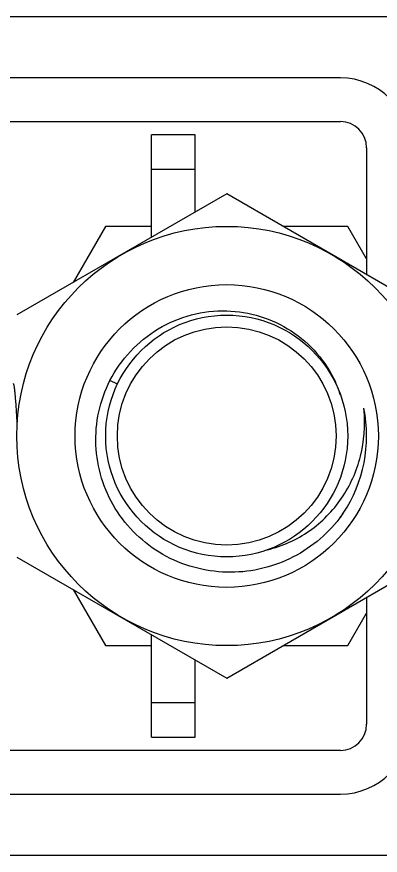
# Model space of a CAD drawing. Extents: x 1031190 to 1725648, y 733081 to 1571294.
# Drawn here: x 1136822.7 to 1137007.6, y 1228023 to 1228450 of the extents above; entities that cross this region are included whole.
import ezdxf

# ---------------------------------------------------------------- set-up
doc = ezdxf.new("R2010")
doc.units = 0
doc.header["$LTSCALE"] = 1000
doc.header["$MEASUREMENT"] = 0

msp = doc.modelspace()

# ---------------------------------------------------------------- linework, layer by layer
at = {"linetype": 'Continuous'}
for p, q in [((1137141.15, 1228450.04), (1136767.1, 1228450.04)), ((1136987.31, 1228418.9), (1136693.69, 1228418.9)), ((1136693.69, 1228396.65), (1136987.31, 1228396.65)), ((1136913.46, 1228389.98), (1136891.22, 1228389.98)), ((1136891.22, 1228337.7), (1136891.22, 1228389.98)), ((1136913.46, 1228350.54), (1136913.46, 1228389.98)), ((1137000.66, 1228383.31), (1137000.66, 1228318.69)), ((1136913.46, 1228372.19), (1136891.22, 1228372.19)), ((1136929.48, 1228359.79), (1136822.71, 1228298.14)), ((1137036.25, 1228298.14), (1136929.48, 1228359.79)), ((1136867.83, 1228343.27), (1136851.31, 1228314.66)), ((1136891.22, 1228343.27), (1136867.83, 1228343.27)), ((1136991.12, 1228343.27), (1136958.08, 1228343.27)), ((1137000.66, 1228326.75), (1136991.12, 1228343.27)), ((1136873.9, 1228262.94), (1136870.08, 1228264.75)), ((1136984.75, 1228264.04), (1136984.81, 1228263.91)), ((1136822.71, 1228174.86), (1136929.48, 1228113.21)), ((1136929.48, 1228113.21), (1137036.25, 1228174.86)), ((1136851.31, 1228158.34), (1136867.83, 1228129.73)), ((1137000.66, 1228154.31), (1137000.66, 1228089.69)), ((1136991.12, 1228129.73), (1137000.66, 1228146.25)), ((1136891.22, 1228083.02), (1136891.22, 1228135.3)), ((1136867.83, 1228129.73), (1136891.22, 1228129.73)), ((1136958.08, 1228129.73), (1136991.12, 1228129.73)), ((1136913.46, 1228083.02), (1136913.46, 1228122.46)), ((1136891.22, 1228100.81), (1136913.46, 1228100.81)), ((1136891.22, 1228083.02), (1136913.46, 1228083.02)), ((1136987.31, 1228076.34), (1136693.69, 1228076.34)), ((1136693.69, 1228054.1), (1136987.31, 1228054.1)), ((1136767.1, 1228022.96), (1137141.15, 1228022.96))]:
    msp.add_line(p, q, dxfattribs=at)
for radius in [106.77, 77.12, 61.55, 55.61]:
    msp.add_circle((1136929.48, 1228236.5), radius, dxfattribs=at)
for centre, radius, start, end in [((1136987.31, 1228383.31), 35.59, 0, 90), ((1136987.31, 1228383.31), 13.35, 0, 90), ((1136928.75, 1228238.14), 61.7, 18.159, 24.6875), ((1136929.48, 1228236.5), 71.16, 326.4585, 11.4585), ((1136929.03, 1228243.19), 70.58, 5.1831, 6.0541), ((1136929.72, 1228236.55), 70.91, 10.0541, 11.458), ((1136929.44, 1228236.5), 71.19, 7.6522, 10.0536), ((1136929.44, 1228236.54), 71.21, 323.0314, 324.3178), ((1136930.56, 1228237.94), 71.07, 322.4074, 323.2582), ((1136929.62, 1228236.4), 70.98, 324.3173, 326.4575), ((1136930.67, 1228237.86), 70.94, 323.2578, 325.0125), ((1136987.31, 1228089.69), 35.59, 270, 0), ((1136987.31, 1228089.69), 13.35, 270, 0)]:
    msp.add_arc(centre, radius, start, end, dxfattribs=at)
for points, knots in [([(1136870.08, 1228264.75), (1136875.54, 1228275.45), (1136892.78, 1228294.18), (1136917.48, 1228300.58), (1136929.48, 1228300.25)], [0, 0, 0, 0, 0.500108, 1, 1, 1, 1]), ([(1136929.48, 1228300.25), (1136940.92, 1228299.92), (1136964.1, 1228292.84), (1136979.95, 1228274.43), (1136984.75, 1228264.04)], [0, 0, 0, 0, 0.500095, 1, 1, 1, 1]), ([(1136820.86, 1228263.19), (1136820.91, 1228263.18), (1136821.01, 1228263.03), (1136821.11, 1228262.75), (1136821.22, 1228262.28), (1136821.39, 1228261.33), (1136821.58, 1228259.73), (1136821.81, 1228257.37), (1136822.03, 1228254.46), (1136822.26, 1228251.07), (1136822.48, 1228247.3), (1136822.63, 1228244.66), (1136822.71, 1228243.3)], [0, 0, 0, 0, 0.007976, 0.023399, 0.047119, 0.079188, 0.167777, 0.287121, 0.434165, 0.605074, 0.795358, 1, 1, 1, 1]), ([(1136929.48, 1228167.11), (1136918.24, 1228167.4), (1136895.54, 1228173.67), (1136870.35, 1228198.11), (1136859.96, 1228231.65), (1136864.99, 1228254.75), (1136870.08, 1228264.75)], [0, 0, 0, 0, 0.250101, 0.50014, 0.750107, 1, 1, 1, 1]), ([(1136950.19, 1228178.54), (1136957.77, 1228180.35), (1136972.38, 1228186.97), (1136989.09, 1228204.06), (1136998.83, 1228225.87), (1137000.03, 1228241.79), (1136999.32, 1228249.57)], [0, 0, 0, 0, 0.249708, 0.499636, 0.749734, 1, 1, 1, 1]), ([(1136986.87, 1228194.58), (1136980.22, 1228185.94), (1136962.63, 1228171.55), (1136940.38, 1228166.83), (1136929.48, 1228167.11)], [0, 0, 0, 0, 0.500072, 1, 1, 1, 1])]:
    msp.add_open_spline(points, degree=3, knots=knots, dxfattribs=at)

doc.saveas('drawing.dxf')
